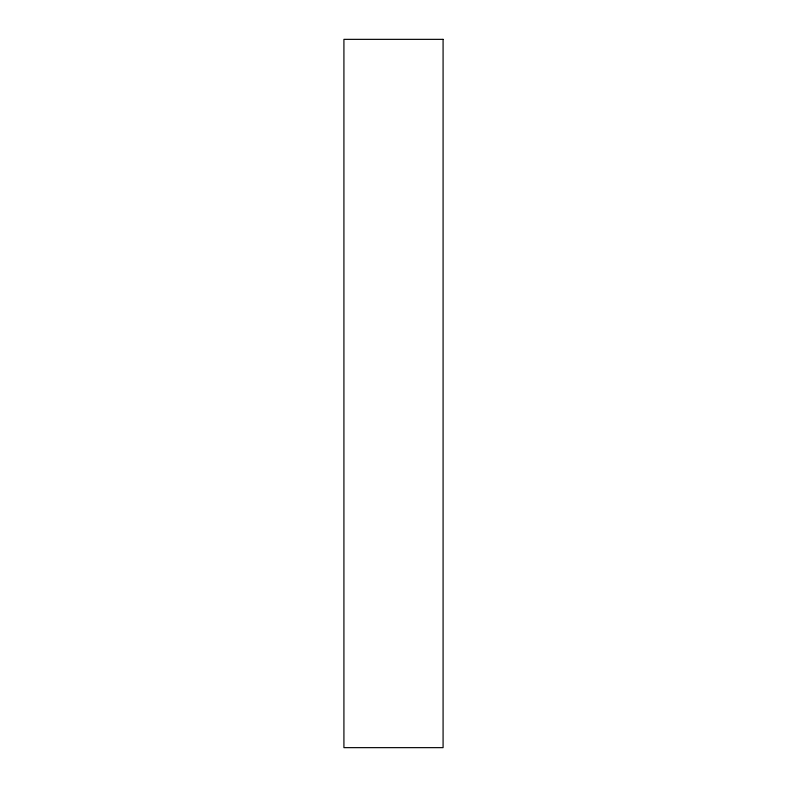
<?xml version="1.0" encoding="UTF-8"?>
<svg xmlns="http://www.w3.org/2000/svg" width="787" height="787" viewBox="0 0 787 787"><rect width="100%" height="100%" fill="white"/><g stroke="black" fill="none" stroke-linecap="round" stroke-linejoin="round"><path stroke-width="1.18" d="M443.081 39.35L343.919 39.35L343.919 747.65L443.081 747.65L443.081 39.35"/></g></svg>
